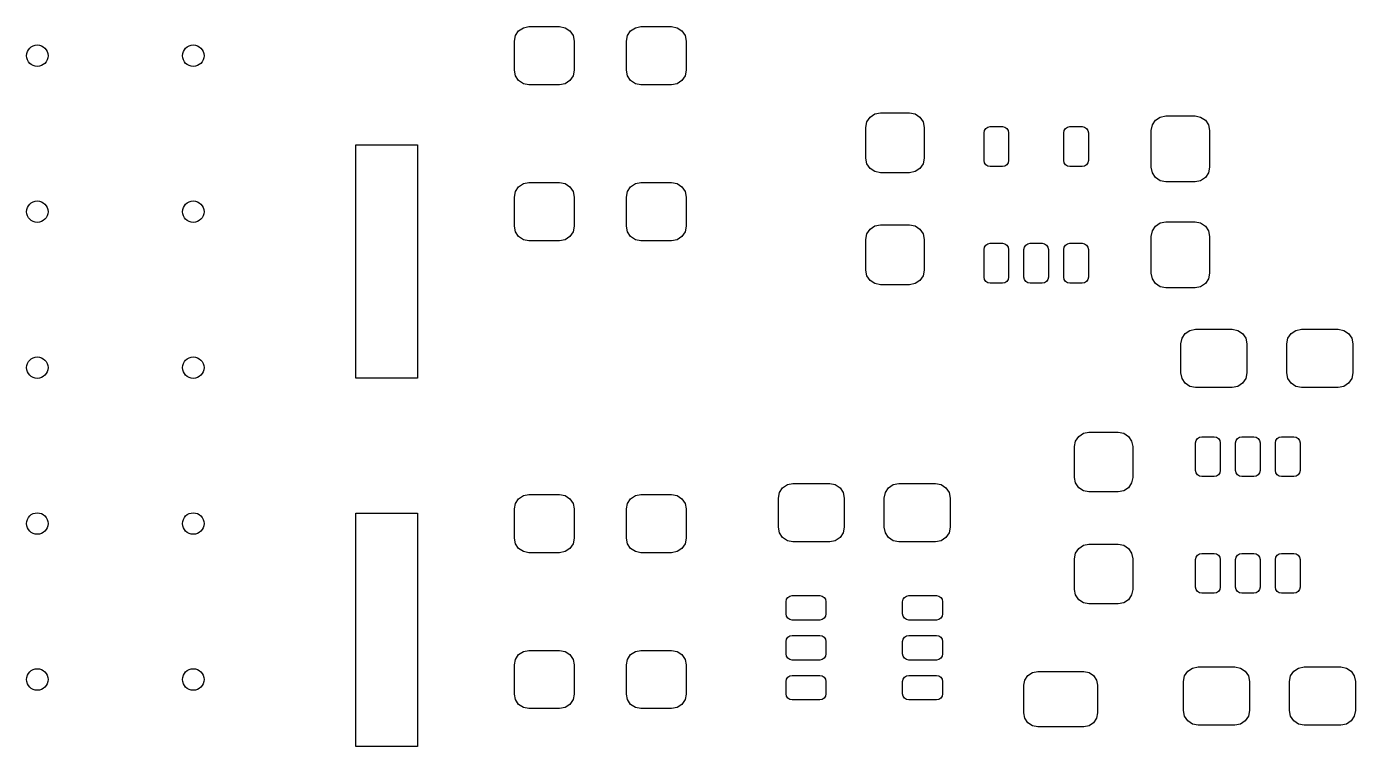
# Model space of a CAD drawing. Header units: inches. Extents: x 4.98 to 6.65, y -4.98 to -3.32.
# Drawn here: x 4.982 to 5.835, y -4.32 to -3.858 of the extents above; entities that cross this region are included whole.
import ezdxf

# ---------------------------------------------------------------- set-up
doc = ezdxf.new("R2010")
doc.units = ezdxf.units.IN
doc.header["$MEASUREMENT"] = 0
doc.layers.add('BLACK', color=250, linetype='CONTINUOUS')

msp = doc.modelspace()

# ---------------------------------------------------------------- linework, layer by layer
at = {"layer": 'BLACK', "linetype": 'CONTINUOUS'}
for p, q in [((5.29801, -3.86081), (5.30105, -3.85878)), ((5.30105, -3.85878), (5.30463, -3.85807)), ((5.30463, -3.85807), (5.32431, -3.85807)), ((5.32431, -3.85807), (5.32789, -3.85878)), ((5.32789, -3.85878), (5.33092, -3.86081)), ((5.36986, -3.86081), (5.3729, -3.85878)), ((5.3729, -3.85878), (5.37648, -3.85807)), ((5.37648, -3.85807), (5.39616, -3.85807)), ((5.39616, -3.85807), (5.39974, -3.85878)), ((5.39974, -3.85878), (5.40277, -3.86081)), ((5.29528, -3.86742), (5.29599, -3.86384)), ((5.29528, -3.88612), (5.29528, -3.86742)), ((5.29599, -3.86384), (5.29801, -3.86081)), ((5.33092, -3.86081), (5.33295, -3.86384)), ((5.33295, -3.86384), (5.33366, -3.86742)), ((5.33366, -3.86742), (5.33366, -3.88612)), ((5.36713, -3.86742), (5.36784, -3.86384)), ((5.36713, -3.88612), (5.36713, -3.86742)), ((5.36784, -3.86384), (5.36986, -3.86081)), ((5.40277, -3.86081), (5.4048, -3.86384)), ((5.4048, -3.86384), (5.40551, -3.86742)), ((5.40551, -3.86742), (5.40551, -3.88612)), ((5.29599, -3.8897), (5.29528, -3.88612)), ((5.29801, -3.89273), (5.29599, -3.8897)), ((5.30105, -3.89476), (5.29801, -3.89273)), ((5.33092, -3.89273), (5.32789, -3.89476)), ((5.33295, -3.8897), (5.33092, -3.89273)), ((5.33366, -3.88612), (5.33295, -3.8897)), ((5.36784, -3.8897), (5.36713, -3.88612)), ((5.36986, -3.89273), (5.36784, -3.8897)), ((5.3729, -3.89476), (5.36986, -3.89273)), ((5.40277, -3.89273), (5.39974, -3.89476)), ((5.4048, -3.8897), (5.40277, -3.89273)), ((5.40551, -3.88612), (5.4048, -3.8897)), ((5.30463, -3.89547), (5.30105, -3.89476)), ((5.32431, -3.89547), (5.30463, -3.89547)), ((5.32789, -3.89476), (5.32431, -3.89547)), ((5.37648, -3.89547), (5.3729, -3.89476)), ((5.39616, -3.89547), (5.37648, -3.89547)), ((5.39974, -3.89476), (5.39616, -3.89547)), ((5.52067, -3.92274), (5.52138, -3.91916)), ((5.52138, -3.91916), (5.52341, -3.91612)), ((5.52341, -3.91612), (5.52644, -3.9141)), ((5.52644, -3.9141), (5.53002, -3.91339)), ((5.53002, -3.91339), (5.54872, -3.91339)), ((5.54872, -3.91339), (5.5523, -3.9141)), ((5.5523, -3.9141), (5.55533, -3.91612)), ((5.55533, -3.91612), (5.55736, -3.91916)), ((5.55736, -3.91916), (5.55807, -3.92274)), ((5.70445, -3.92113), (5.70648, -3.91809)), ((5.70648, -3.91809), (5.70951, -3.91607)), ((5.70951, -3.91607), (5.71309, -3.91535)), ((5.71309, -3.91535), (5.73179, -3.91535)), ((5.73179, -3.91535), (5.73537, -3.91607)), ((5.73537, -3.91607), (5.7384, -3.91809)), ((5.7384, -3.91809), (5.74043, -3.92113)), ((5.52067, -3.94242), (5.52067, -3.92274)), ((5.55807, -3.92274), (5.55807, -3.94242)), ((5.59646, -3.92618), (5.59676, -3.92467)), ((5.59646, -3.9439), (5.59646, -3.92618)), ((5.59676, -3.92467), (5.59761, -3.9234)), ((5.59761, -3.9234), (5.59889, -3.92254)), ((5.59889, -3.92254), (5.60039, -3.92224)), ((5.60039, -3.92224), (5.60827, -3.92224)), ((5.60827, -3.92224), (5.60977, -3.92254)), ((5.60977, -3.92254), (5.61105, -3.9234)), ((5.61105, -3.9234), (5.61191, -3.92467)), ((5.61191, -3.92467), (5.6122, -3.92618)), ((5.6122, -3.92618), (5.6122, -3.9439)), ((5.64764, -3.92618), (5.64794, -3.92467)), ((5.64764, -3.9439), (5.64764, -3.92618)), ((5.64794, -3.92467), (5.64879, -3.9234)), ((5.64879, -3.9234), (5.65007, -3.92254)), ((5.65007, -3.92254), (5.65157, -3.92224)), ((5.65157, -3.92224), (5.65945, -3.92224)), ((5.65945, -3.92224), (5.66096, -3.92254)), ((5.66096, -3.92254), (5.66223, -3.9234)), ((5.66223, -3.9234), (5.66309, -3.92467)), ((5.66309, -3.92467), (5.66339, -3.92618)), ((5.66339, -3.92618), (5.66339, -3.9439)), ((5.70374, -3.9247), (5.70445, -3.92113)), ((5.70374, -3.94833), (5.70374, -3.9247)), ((5.74043, -3.92113), (5.74114, -3.9247)), ((5.74114, -3.9247), (5.74114, -3.94833)), ((5.1937, -4.08346), (5.1937, -3.93386)), ((5.1937, -3.93386), (5.23307, -3.93386)), ((5.23307, -3.93386), (5.23307, -4.08346)), ((5.52138, -3.946), (5.52067, -3.94242)), ((5.55807, -3.94242), (5.55736, -3.946)), ((5.59676, -3.9454), (5.59646, -3.9439)), ((5.59761, -3.94668), (5.59676, -3.9454)), ((5.61191, -3.9454), (5.61105, -3.94668)), ((5.6122, -3.9439), (5.61191, -3.9454)), ((5.64794, -3.9454), (5.64764, -3.9439)), ((5.64879, -3.94668), (5.64794, -3.9454)), ((5.66309, -3.9454), (5.66223, -3.94668)), ((5.66339, -3.9439), (5.66309, -3.9454)), ((5.52341, -3.94903), (5.52138, -3.946)), ((5.52644, -3.95106), (5.52341, -3.94903)), ((5.53002, -3.95177), (5.52644, -3.95106)), ((5.54872, -3.95177), (5.53002, -3.95177)), ((5.5523, -3.95106), (5.54872, -3.95177)), ((5.55533, -3.94903), (5.5523, -3.95106)), ((5.55736, -3.946), (5.55533, -3.94903)), ((5.59889, -3.94753), (5.59761, -3.94668)), ((5.60039, -3.94783), (5.59889, -3.94753)), ((5.60827, -3.94783), (5.60039, -3.94783)), ((5.60977, -3.94753), (5.60827, -3.94783)), ((5.61105, -3.94668), (5.60977, -3.94753)), ((5.65007, -3.94753), (5.64879, -3.94668)), ((5.65157, -3.94783), (5.65007, -3.94753)), ((5.65945, -3.94783), (5.65157, -3.94783)), ((5.66096, -3.94753), (5.65945, -3.94783)), ((5.66223, -3.94668), (5.66096, -3.94753)), ((5.70445, -3.95191), (5.70374, -3.94833)), ((5.70648, -3.95494), (5.70445, -3.95191)), ((5.74043, -3.95191), (5.7384, -3.95494)), ((5.74114, -3.94833), (5.74043, -3.95191)), ((5.29599, -3.96384), (5.29801, -3.96081)), ((5.29801, -3.96081), (5.30105, -3.95878)), ((5.30105, -3.95878), (5.30463, -3.95807)), ((5.30463, -3.95807), (5.32431, -3.95807)), ((5.32431, -3.95807), (5.32789, -3.95878)), ((5.32789, -3.95878), (5.33092, -3.96081)), ((5.33092, -3.96081), (5.33295, -3.96384)), ((5.36784, -3.96384), (5.36986, -3.96081)), ((5.36986, -3.96081), (5.3729, -3.95878)), ((5.3729, -3.95878), (5.37648, -3.95807)), ((5.37648, -3.95807), (5.39616, -3.95807)), ((5.39616, -3.95807), (5.39974, -3.95878)), ((5.39974, -3.95878), (5.40277, -3.96081)), ((5.40277, -3.96081), (5.4048, -3.96384)), ((5.70951, -3.95697), (5.70648, -3.95494)), ((5.71309, -3.95768), (5.70951, -3.95697)), ((5.73179, -3.95768), (5.71309, -3.95768)), ((5.73537, -3.95697), (5.73179, -3.95768)), ((5.7384, -3.95494), (5.73537, -3.95697)), ((5.29528, -3.96742), (5.29599, -3.96384)), ((5.29528, -3.98612), (5.29528, -3.96742)), ((5.33295, -3.96384), (5.33366, -3.96742)), ((5.33366, -3.96742), (5.33366, -3.98612)), ((5.36713, -3.96742), (5.36784, -3.96384)), ((5.36713, -3.98612), (5.36713, -3.96742)), ((5.4048, -3.96384), (5.40551, -3.96742)), ((5.40551, -3.96742), (5.40551, -3.98612)), ((5.29599, -3.9897), (5.29528, -3.98612)), ((5.33366, -3.98612), (5.33295, -3.9897)), ((5.36784, -3.9897), (5.36713, -3.98612)), ((5.40551, -3.98612), (5.4048, -3.9897)), ((5.52138, -3.99101), (5.52341, -3.98797)), ((5.52341, -3.98797), (5.52644, -3.98595)), ((5.52644, -3.98595), (5.53002, -3.98524)), ((5.53002, -3.98524), (5.54872, -3.98524)), ((5.54872, -3.98524), (5.5523, -3.98595)), ((5.5523, -3.98595), (5.55533, -3.98797)), ((5.55533, -3.98797), (5.55736, -3.99101)), ((5.70445, -3.98904), (5.70648, -3.98601)), ((5.70648, -3.98601), (5.70951, -3.98398)), ((5.70951, -3.98398), (5.71309, -3.98327)), ((5.71309, -3.98327), (5.73179, -3.98327)), ((5.73179, -3.98327), (5.73537, -3.98398)), ((5.73537, -3.98398), (5.7384, -3.98601)), ((5.7384, -3.98601), (5.74043, -3.98904)), ((5.29801, -3.99273), (5.29599, -3.9897)), ((5.30105, -3.99476), (5.29801, -3.99273)), ((5.30463, -3.99547), (5.30105, -3.99476)), ((5.32431, -3.99547), (5.30463, -3.99547)), ((5.32789, -3.99476), (5.32431, -3.99547)), ((5.33092, -3.99273), (5.32789, -3.99476)), ((5.33295, -3.9897), (5.33092, -3.99273)), ((5.36986, -3.99273), (5.36784, -3.9897)), ((5.3729, -3.99476), (5.36986, -3.99273)), ((5.37648, -3.99547), (5.3729, -3.99476)), ((5.39616, -3.99547), (5.37648, -3.99547)), ((5.39974, -3.99476), (5.39616, -3.99547)), ((5.40277, -3.99273), (5.39974, -3.99476)), ((5.4048, -3.9897), (5.40277, -3.99273)), ((5.52067, -3.99459), (5.52138, -3.99101)), ((5.52067, -4.01427), (5.52067, -3.99459)), ((5.55736, -3.99101), (5.55807, -3.99459)), ((5.55807, -3.99459), (5.55807, -4.01427)), ((5.70374, -3.99262), (5.70445, -3.98904)), ((5.70374, -4.01624), (5.70374, -3.99262)), ((5.74043, -3.98904), (5.74114, -3.99262)), ((5.74114, -3.99262), (5.74114, -4.01624)), ((5.59646, -4.00098), (5.59676, -3.99948)), ((5.59646, -4.0187), (5.59646, -4.00098)), ((5.59676, -3.99948), (5.59761, -3.9982)), ((5.59761, -3.9982), (5.59889, -3.99735)), ((5.59889, -3.99735), (5.60039, -3.99705)), ((5.60039, -3.99705), (5.60827, -3.99705)), ((5.60827, -3.99705), (5.60977, -3.99735)), ((5.60977, -3.99735), (5.61105, -3.9982)), ((5.61105, -3.9982), (5.61191, -3.99948)), ((5.61191, -3.99948), (5.6122, -4.00098)), ((5.6122, -4.00098), (5.6122, -4.0187)), ((5.62205, -4.00098), (5.62235, -3.99948)), ((5.62205, -4.0187), (5.62205, -4.00098)), ((5.62235, -3.99948), (5.6232, -3.9982)), ((5.6232, -3.9982), (5.62448, -3.99735)), ((5.62448, -3.99735), (5.62598, -3.99705)), ((5.62598, -3.99705), (5.63386, -3.99705)), ((5.63386, -3.99705), (5.63536, -3.99735)), ((5.63536, -3.99735), (5.63664, -3.9982)), ((5.63664, -3.9982), (5.6375, -3.99948)), ((5.6375, -3.99948), (5.6378, -4.00098)), ((5.6378, -4.00098), (5.6378, -4.0187)), ((5.64764, -4.00098), (5.64794, -3.99948)), ((5.64764, -4.0187), (5.64764, -4.00098)), ((5.64794, -3.99948), (5.64879, -3.9982)), ((5.64879, -3.9982), (5.65007, -3.99735)), ((5.65007, -3.99735), (5.65157, -3.99705)), ((5.65157, -3.99705), (5.65945, -3.99705)), ((5.65945, -3.99705), (5.66096, -3.99735)), ((5.66096, -3.99735), (5.66223, -3.9982)), ((5.66223, -3.9982), (5.66309, -3.99948)), ((5.66309, -3.99948), (5.66339, -4.00098)), ((5.66339, -4.00098), (5.66339, -4.0187)), ((5.52138, -4.01785), (5.52067, -4.01427)), ((5.52341, -4.02088), (5.52138, -4.01785)), ((5.52644, -4.02291), (5.52341, -4.02088)), ((5.55533, -4.02088), (5.5523, -4.02291)), ((5.55736, -4.01785), (5.55533, -4.02088)), ((5.55807, -4.01427), (5.55736, -4.01785)), ((5.59676, -4.02021), (5.59646, -4.0187)), ((5.59761, -4.02148), (5.59676, -4.02021)), ((5.59889, -4.02234), (5.59761, -4.02148)), ((5.61105, -4.02148), (5.60977, -4.02234)), ((5.61191, -4.02021), (5.61105, -4.02148)), ((5.6122, -4.0187), (5.61191, -4.02021)), ((5.62235, -4.02021), (5.62205, -4.0187)), ((5.6232, -4.02148), (5.62235, -4.02021)), ((5.62448, -4.02234), (5.6232, -4.02148)), ((5.63664, -4.02148), (5.63536, -4.02234)), ((5.6375, -4.02021), (5.63664, -4.02148)), ((5.6378, -4.0187), (5.6375, -4.02021)), ((5.64794, -4.02021), (5.64764, -4.0187)), ((5.64879, -4.02148), (5.64794, -4.02021)), ((5.65007, -4.02234), (5.64879, -4.02148)), ((5.66223, -4.02148), (5.66096, -4.02234)), ((5.66309, -4.02021), (5.66223, -4.02148)), ((5.66339, -4.0187), (5.66309, -4.02021)), ((5.70445, -4.01982), (5.70374, -4.01624)), ((5.70648, -4.02285), (5.70445, -4.01982)), ((5.74043, -4.01982), (5.7384, -4.02285)), ((5.74114, -4.01624), (5.74043, -4.01982)), ((5.53002, -4.02362), (5.52644, -4.02291)), ((5.54872, -4.02362), (5.53002, -4.02362)), ((5.5523, -4.02291), (5.54872, -4.02362)), ((5.60039, -4.02264), (5.59889, -4.02234)), ((5.60827, -4.02264), (5.60039, -4.02264)), ((5.60977, -4.02234), (5.60827, -4.02264)), ((5.62598, -4.02264), (5.62448, -4.02234)), ((5.63386, -4.02264), (5.62598, -4.02264)), ((5.63536, -4.02234), (5.63386, -4.02264)), ((5.65157, -4.02264), (5.65007, -4.02234)), ((5.65945, -4.02264), (5.65157, -4.02264)), ((5.66096, -4.02234), (5.65945, -4.02264)), ((5.70951, -4.02488), (5.70648, -4.02285)), ((5.71309, -4.02559), (5.70951, -4.02488)), ((5.73179, -4.02559), (5.71309, -4.02559)), ((5.73537, -4.02488), (5.73179, -4.02559)), ((5.7384, -4.02285), (5.73537, -4.02488)), ((5.72345, -4.05794), (5.72547, -4.0549)), ((5.72547, -4.0549), (5.72851, -4.05288)), ((5.72851, -4.05288), (5.73209, -4.05217)), ((5.73209, -4.05217), (5.75571, -4.05217)), ((5.75571, -4.05217), (5.75929, -4.05288)), ((5.75929, -4.05288), (5.76232, -4.0549)), ((5.76232, -4.0549), (5.76435, -4.05794)), ((5.79136, -4.05794), (5.79339, -4.0549)), ((5.79339, -4.0549), (5.79642, -4.05288)), ((5.79642, -4.05288), (5.8, -4.05217)), ((5.8, -4.05217), (5.82362, -4.05217)), ((5.82362, -4.05217), (5.8272, -4.05288)), ((5.8272, -4.05288), (5.83023, -4.0549)), ((5.83023, -4.0549), (5.83226, -4.05794)), ((5.72274, -4.06152), (5.72345, -4.05794)), ((5.72274, -4.08022), (5.72274, -4.06152)), ((5.76435, -4.05794), (5.76506, -4.06152)), ((5.76506, -4.06152), (5.76506, -4.08022)), ((5.79065, -4.06152), (5.79136, -4.05794)), ((5.79065, -4.08022), (5.79065, -4.06152)), ((5.83226, -4.05794), (5.83297, -4.06152)), ((5.83297, -4.06152), (5.83297, -4.08022)), ((5.72345, -4.08379), (5.72274, -4.08022)), ((5.76506, -4.08022), (5.76435, -4.08379)), ((5.79136, -4.08379), (5.79065, -4.08022)), ((5.83297, -4.08022), (5.83226, -4.08379)), ((5.23307, -4.08346), (5.1937, -4.08346)), ((5.72547, -4.08683), (5.72345, -4.08379)), ((5.72851, -4.08886), (5.72547, -4.08683)), ((5.73209, -4.08957), (5.72851, -4.08886)), ((5.75571, -4.08957), (5.73209, -4.08957)), ((5.75929, -4.08886), (5.75571, -4.08957)), ((5.76232, -4.08683), (5.75929, -4.08886)), ((5.76435, -4.08379), (5.76232, -4.08683)), ((5.79339, -4.08683), (5.79136, -4.08379)), ((5.79642, -4.08886), (5.79339, -4.08683)), ((5.8, -4.08957), (5.79642, -4.08886)), ((5.82362, -4.08957), (5.8, -4.08957)), ((5.8272, -4.08886), (5.82362, -4.08957)), ((5.83023, -4.08683), (5.8272, -4.08886)), ((5.83226, -4.08379), (5.83023, -4.08683)), ((5.65443, -4.12746), (5.65514, -4.12388)), ((5.65514, -4.12388), (5.65717, -4.12085)), ((5.65717, -4.12085), (5.6602, -4.11882)), ((5.6602, -4.11882), (5.66378, -4.11811)), ((5.66378, -4.11811), (5.68248, -4.11811)), ((5.68248, -4.11811), (5.68606, -4.11882)), ((5.68606, -4.11882), (5.68909, -4.12085)), ((5.68909, -4.12085), (5.69112, -4.12388)), ((5.69112, -4.12388), (5.69183, -4.12746)), ((5.73219, -4.125), (5.73248, -4.12349)), ((5.73248, -4.12349), (5.73334, -4.12222)), ((5.73334, -4.12222), (5.73462, -4.12136)), ((5.73462, -4.12136), (5.73612, -4.12106)), ((5.73612, -4.12106), (5.744, -4.12106)), ((5.744, -4.12106), (5.7455, -4.12136)), ((5.7455, -4.12136), (5.74678, -4.12222)), ((5.74678, -4.12222), (5.74763, -4.12349)), ((5.74763, -4.12349), (5.74793, -4.125)), ((5.75778, -4.125), (5.75808, -4.12349)), ((5.75808, -4.12349), (5.75893, -4.12222)), ((5.75893, -4.12222), (5.76021, -4.12136)), ((5.76021, -4.12136), (5.76171, -4.12106)), ((5.76171, -4.12106), (5.76959, -4.12106)), ((5.76959, -4.12106), (5.77109, -4.12136)), ((5.77109, -4.12136), (5.77237, -4.12222)), ((5.77237, -4.12222), (5.77322, -4.12349)), ((5.77322, -4.12349), (5.77352, -4.125)), ((5.78337, -4.125), (5.78367, -4.12349)), ((5.78367, -4.12349), (5.78452, -4.12222)), ((5.78452, -4.12222), (5.7858, -4.12136)), ((5.7858, -4.12136), (5.7873, -4.12106)), ((5.7873, -4.12106), (5.79518, -4.12106)), ((5.79518, -4.12106), (5.79668, -4.12136)), ((5.79668, -4.12136), (5.79796, -4.12222)), ((5.79796, -4.12222), (5.79881, -4.12349)), ((5.79881, -4.12349), (5.79911, -4.125)), ((5.65443, -4.14715), (5.65443, -4.12746)), ((5.69183, -4.12746), (5.69183, -4.14715)), ((5.73219, -4.14272), (5.73219, -4.125)), ((5.74793, -4.125), (5.74793, -4.14272)), ((5.75778, -4.14272), (5.75778, -4.125)), ((5.77352, -4.125), (5.77352, -4.14272)), ((5.78337, -4.14272), (5.78337, -4.125)), ((5.79911, -4.125), (5.79911, -4.14272)), ((5.65514, -4.15072), (5.65443, -4.14715)), ((5.69183, -4.14715), (5.69112, -4.15072)), ((5.73248, -4.14422), (5.73219, -4.14272)), ((5.73334, -4.1455), (5.73248, -4.14422)), ((5.73462, -4.14635), (5.73334, -4.1455)), ((5.73612, -4.14665), (5.73462, -4.14635)), ((5.744, -4.14665), (5.73612, -4.14665)), ((5.7455, -4.14635), (5.744, -4.14665)), ((5.74678, -4.1455), (5.7455, -4.14635)), ((5.74763, -4.14422), (5.74678, -4.1455)), ((5.74793, -4.14272), (5.74763, -4.14422)), ((5.75808, -4.14422), (5.75778, -4.14272)), ((5.75893, -4.1455), (5.75808, -4.14422)), ((5.76021, -4.14635), (5.75893, -4.1455)), ((5.76171, -4.14665), (5.76021, -4.14635)), ((5.76959, -4.14665), (5.76171, -4.14665)), ((5.77109, -4.14635), (5.76959, -4.14665)), ((5.77237, -4.1455), (5.77109, -4.14635)), ((5.77322, -4.14422), (5.77237, -4.1455)), ((5.77352, -4.14272), (5.77322, -4.14422)), ((5.78367, -4.14422), (5.78337, -4.14272)), ((5.78452, -4.1455), (5.78367, -4.14422)), ((5.7858, -4.14635), (5.78452, -4.1455)), ((5.7873, -4.14665), (5.7858, -4.14635)), ((5.79518, -4.14665), (5.7873, -4.14665)), ((5.79668, -4.14635), (5.79518, -4.14665)), ((5.79796, -4.1455), (5.79668, -4.14635)), ((5.79881, -4.14422), (5.79796, -4.1455)), ((5.79911, -4.14272), (5.79881, -4.14422)), ((5.30105, -4.15878), (5.30463, -4.15807)), ((5.30463, -4.15807), (5.32431, -4.15807)), ((5.32431, -4.15807), (5.32789, -4.15878)), ((5.3729, -4.15878), (5.37648, -4.15807)), ((5.37648, -4.15807), (5.39616, -4.15807)), ((5.39616, -4.15807), (5.39974, -4.15878)), ((5.46457, -4.16043), (5.46528, -4.15685)), ((5.46528, -4.15685), (5.46731, -4.15382)), ((5.46731, -4.15382), (5.47034, -4.15179)), ((5.47034, -4.15179), (5.47392, -4.15108)), ((5.47392, -4.15108), (5.49754, -4.15108)), ((5.49754, -4.15108), (5.50112, -4.15179)), ((5.50112, -4.15179), (5.50415, -4.15382)), ((5.50415, -4.15382), (5.50618, -4.15685)), ((5.50618, -4.15685), (5.50689, -4.16043)), ((5.53248, -4.16043), (5.53319, -4.15685)), ((5.53319, -4.15685), (5.53522, -4.15382)), ((5.53522, -4.15382), (5.53825, -4.15179)), ((5.53825, -4.15179), (5.54183, -4.15108)), ((5.54183, -4.15108), (5.56545, -4.15108)), ((5.56545, -4.15108), (5.56903, -4.15179)), ((5.56903, -4.15179), (5.57206, -4.15382)), ((5.57206, -4.15382), (5.57409, -4.15685)), ((5.57409, -4.15685), (5.5748, -4.16043)), ((5.65717, -4.15376), (5.65514, -4.15072)), ((5.6602, -4.15578), (5.65717, -4.15376)), ((5.66378, -4.1565), (5.6602, -4.15578)), ((5.68248, -4.1565), (5.66378, -4.1565)), ((5.68606, -4.15578), (5.68248, -4.1565)), ((5.68909, -4.15376), (5.68606, -4.15578)), ((5.69112, -4.15072), (5.68909, -4.15376)), ((5.29528, -4.16742), (5.29599, -4.16384)), ((5.29599, -4.16384), (5.29801, -4.16081)), ((5.29801, -4.16081), (5.30105, -4.15878)), ((5.32789, -4.15878), (5.33092, -4.16081)), ((5.33092, -4.16081), (5.33295, -4.16384)), ((5.33295, -4.16384), (5.33366, -4.16742)), ((5.36713, -4.16742), (5.36784, -4.16384)), ((5.36784, -4.16384), (5.36986, -4.16081)), ((5.36986, -4.16081), (5.3729, -4.15878)), ((5.39974, -4.15878), (5.40277, -4.16081)), ((5.40277, -4.16081), (5.4048, -4.16384)), ((5.4048, -4.16384), (5.40551, -4.16742)), ((5.46457, -4.17913), (5.46457, -4.16043)), ((5.50689, -4.16043), (5.50689, -4.17913)), ((5.53248, -4.17913), (5.53248, -4.16043)), ((5.5748, -4.16043), (5.5748, -4.17913)), ((5.1937, -4.31969), (5.1937, -4.17008)), ((5.1937, -4.17008), (5.23307, -4.17008)), ((5.23307, -4.17008), (5.23307, -4.31969)), ((5.29528, -4.18612), (5.29528, -4.16742)), ((5.33366, -4.16742), (5.33366, -4.18612)), ((5.36713, -4.18612), (5.36713, -4.16742)), ((5.40551, -4.16742), (5.40551, -4.18612)), ((5.46528, -4.18271), (5.46457, -4.17913)), ((5.46731, -4.18575), (5.46528, -4.18271)), ((5.50618, -4.18271), (5.50415, -4.18575)), ((5.50689, -4.17913), (5.50618, -4.18271)), ((5.53319, -4.18271), (5.53248, -4.17913)), ((5.53522, -4.18575), (5.53319, -4.18271)), ((5.57409, -4.18271), (5.57206, -4.18575)), ((5.5748, -4.17913), (5.57409, -4.18271)), ((5.29599, -4.1897), (5.29528, -4.18612)), ((5.29801, -4.19273), (5.29599, -4.1897)), ((5.33295, -4.1897), (5.33092, -4.19273)), ((5.33366, -4.18612), (5.33295, -4.1897)), ((5.36784, -4.1897), (5.36713, -4.18612)), ((5.36986, -4.19273), (5.36784, -4.1897)), ((5.4048, -4.1897), (5.40277, -4.19273)), ((5.40551, -4.18612), (5.4048, -4.1897)), ((5.47034, -4.18777), (5.46731, -4.18575)), ((5.47392, -4.18848), (5.47034, -4.18777)), ((5.49754, -4.18848), (5.47392, -4.18848)), ((5.50112, -4.18777), (5.49754, -4.18848)), ((5.50415, -4.18575), (5.50112, -4.18777)), ((5.53825, -4.18777), (5.53522, -4.18575)), ((5.54183, -4.18848), (5.53825, -4.18777)), ((5.56545, -4.18848), (5.54183, -4.18848)), ((5.56903, -4.18777), (5.56545, -4.18848)), ((5.57206, -4.18575), (5.56903, -4.18777)), ((5.65717, -4.1927), (5.6602, -4.19067)), ((5.6602, -4.19067), (5.66378, -4.18996)), ((5.66378, -4.18996), (5.68248, -4.18996)), ((5.68248, -4.18996), (5.68606, -4.19067)), ((5.68606, -4.19067), (5.68909, -4.1927)), ((5.30105, -4.19476), (5.29801, -4.19273)), ((5.30463, -4.19547), (5.30105, -4.19476)), ((5.32431, -4.19547), (5.30463, -4.19547)), ((5.32789, -4.19476), (5.32431, -4.19547)), ((5.33092, -4.19273), (5.32789, -4.19476)), ((5.3729, -4.19476), (5.36986, -4.19273)), ((5.37648, -4.19547), (5.3729, -4.19476)), ((5.39616, -4.19547), (5.37648, -4.19547)), ((5.39974, -4.19476), (5.39616, -4.19547)), ((5.40277, -4.19273), (5.39974, -4.19476)), ((5.65443, -4.19931), (5.65514, -4.19573)), ((5.65443, -4.219), (5.65443, -4.19931)), ((5.65514, -4.19573), (5.65717, -4.1927)), ((5.68909, -4.1927), (5.69112, -4.19573)), ((5.69112, -4.19573), (5.69183, -4.19931)), ((5.69183, -4.19931), (5.69183, -4.219)), ((5.73219, -4.1998), (5.73248, -4.1983)), ((5.73219, -4.21752), (5.73219, -4.1998)), ((5.73248, -4.1983), (5.73334, -4.19702)), ((5.73334, -4.19702), (5.73462, -4.19617)), ((5.73462, -4.19617), (5.73612, -4.19587)), ((5.73612, -4.19587), (5.744, -4.19587)), ((5.744, -4.19587), (5.7455, -4.19617)), ((5.7455, -4.19617), (5.74678, -4.19702)), ((5.74678, -4.19702), (5.74763, -4.1983)), ((5.74763, -4.1983), (5.74793, -4.1998)), ((5.74793, -4.1998), (5.74793, -4.21752)), ((5.75778, -4.1998), (5.75808, -4.1983)), ((5.75778, -4.21752), (5.75778, -4.1998)), ((5.75808, -4.1983), (5.75893, -4.19702)), ((5.75893, -4.19702), (5.76021, -4.19617)), ((5.76021, -4.19617), (5.76171, -4.19587)), ((5.76171, -4.19587), (5.76959, -4.19587)), ((5.76959, -4.19587), (5.77109, -4.19617)), ((5.77109, -4.19617), (5.77237, -4.19702)), ((5.77237, -4.19702), (5.77322, -4.1983)), ((5.77322, -4.1983), (5.77352, -4.1998)), ((5.77352, -4.1998), (5.77352, -4.21752)), ((5.78337, -4.1998), (5.78367, -4.1983)), ((5.78337, -4.21752), (5.78337, -4.1998)), ((5.78367, -4.1983), (5.78452, -4.19702)), ((5.78452, -4.19702), (5.7858, -4.19617)), ((5.7858, -4.19617), (5.7873, -4.19587)), ((5.7873, -4.19587), (5.79518, -4.19587)), ((5.79518, -4.19587), (5.79668, -4.19617)), ((5.79668, -4.19617), (5.79796, -4.19702)), ((5.79796, -4.19702), (5.79881, -4.1983)), ((5.79881, -4.1983), (5.79911, -4.1998)), ((5.79911, -4.1998), (5.79911, -4.21752)), ((5.73248, -4.21903), (5.73219, -4.21752)), ((5.74793, -4.21752), (5.74763, -4.21903)), ((5.75808, -4.21903), (5.75778, -4.21752)), ((5.77352, -4.21752), (5.77322, -4.21903)), ((5.78367, -4.21903), (5.78337, -4.21752)), ((5.79911, -4.21752), (5.79881, -4.21903)), ((5.46949, -4.22687), (5.46979, -4.22536)), ((5.46979, -4.22536), (5.47064, -4.22409)), ((5.47064, -4.22409), (5.47192, -4.22323)), ((5.47192, -4.22323), (5.47343, -4.22293)), ((5.47343, -4.22293), (5.49114, -4.22293)), ((5.49114, -4.22293), (5.49265, -4.22323)), ((5.49265, -4.22323), (5.49393, -4.22409)), ((5.49393, -4.22409), (5.49478, -4.22536)), ((5.49478, -4.22536), (5.49508, -4.22687)), ((5.54429, -4.22687), (5.54459, -4.22536)), ((5.54459, -4.22536), (5.54544, -4.22409)), ((5.54544, -4.22409), (5.54672, -4.22323)), ((5.54672, -4.22323), (5.54823, -4.22293)), ((5.54823, -4.22293), (5.56594, -4.22293)), ((5.56594, -4.22293), (5.56745, -4.22323)), ((5.56745, -4.22323), (5.56873, -4.22409)), ((5.56873, -4.22409), (5.56958, -4.22536)), ((5.56958, -4.22536), (5.56988, -4.22687)), ((5.65514, -4.22257), (5.65443, -4.219)), ((5.65717, -4.22561), (5.65514, -4.22257)), ((5.6602, -4.22763), (5.65717, -4.22561)), ((5.68909, -4.22561), (5.68606, -4.22763)), ((5.69112, -4.22257), (5.68909, -4.22561)), ((5.69183, -4.219), (5.69112, -4.22257)), ((5.73334, -4.2203), (5.73248, -4.21903)), ((5.73462, -4.22116), (5.73334, -4.2203)), ((5.73612, -4.22146), (5.73462, -4.22116)), ((5.744, -4.22146), (5.73612, -4.22146)), ((5.7455, -4.22116), (5.744, -4.22146)), ((5.74678, -4.2203), (5.7455, -4.22116)), ((5.74763, -4.21903), (5.74678, -4.2203)), ((5.75893, -4.2203), (5.75808, -4.21903)), ((5.76021, -4.22116), (5.75893, -4.2203)), ((5.76171, -4.22146), (5.76021, -4.22116)), ((5.76959, -4.22146), (5.76171, -4.22146)), ((5.77109, -4.22116), (5.76959, -4.22146)), ((5.77237, -4.2203), (5.77109, -4.22116)), ((5.77322, -4.21903), (5.77237, -4.2203)), ((5.78452, -4.2203), (5.78367, -4.21903)), ((5.7858, -4.22116), (5.78452, -4.2203)), ((5.7873, -4.22146), (5.7858, -4.22116)), ((5.79518, -4.22146), (5.7873, -4.22146)), ((5.79668, -4.22116), (5.79518, -4.22146)), ((5.79796, -4.2203), (5.79668, -4.22116)), ((5.79881, -4.21903), (5.79796, -4.2203)), ((5.46949, -4.23474), (5.46949, -4.22687)), ((5.46979, -4.23625), (5.46949, -4.23474)), ((5.49508, -4.23474), (5.49478, -4.23625)), ((5.49508, -4.22687), (5.49508, -4.23474)), ((5.54429, -4.23474), (5.54429, -4.22687)), ((5.54459, -4.23625), (5.54429, -4.23474)), ((5.56988, -4.23474), (5.56958, -4.23625)), ((5.56988, -4.22687), (5.56988, -4.23474)), ((5.66378, -4.22835), (5.6602, -4.22763)), ((5.68248, -4.22835), (5.66378, -4.22835)), ((5.68606, -4.22763), (5.68248, -4.22835)), ((5.47064, -4.23753), (5.46979, -4.23625)), ((5.47192, -4.23838), (5.47064, -4.23753)), ((5.47343, -4.23868), (5.47192, -4.23838)), ((5.49114, -4.23868), (5.47343, -4.23868)), ((5.49265, -4.23838), (5.49114, -4.23868)), ((5.49393, -4.23753), (5.49265, -4.23838)), ((5.49478, -4.23625), (5.49393, -4.23753)), ((5.54544, -4.23753), (5.54459, -4.23625)), ((5.54672, -4.23838), (5.54544, -4.23753)), ((5.54823, -4.23868), (5.54672, -4.23838)), ((5.56594, -4.23868), (5.54823, -4.23868)), ((5.56745, -4.23838), (5.56594, -4.23868)), ((5.56873, -4.23753), (5.56745, -4.23838)), ((5.56958, -4.23625), (5.56873, -4.23753)), ((5.46949, -4.25246), (5.46979, -4.25095)), ((5.46979, -4.25095), (5.47064, -4.24968)), ((5.47064, -4.24968), (5.47192, -4.24882)), ((5.47192, -4.24882), (5.47343, -4.24852)), ((5.47343, -4.24852), (5.49114, -4.24852)), ((5.49114, -4.24852), (5.49265, -4.24882)), ((5.49265, -4.24882), (5.49393, -4.24968)), ((5.49393, -4.24968), (5.49478, -4.25095)), ((5.49478, -4.25095), (5.49508, -4.25246)), ((5.54429, -4.25246), (5.54459, -4.25095)), ((5.54459, -4.25095), (5.54544, -4.24968)), ((5.54544, -4.24968), (5.54672, -4.24882)), ((5.54672, -4.24882), (5.54823, -4.24852)), ((5.54823, -4.24852), (5.56594, -4.24852)), ((5.56594, -4.24852), (5.56745, -4.24882)), ((5.56745, -4.24882), (5.56873, -4.24968)), ((5.56873, -4.24968), (5.56958, -4.25095)), ((5.56958, -4.25095), (5.56988, -4.25246)), ((5.29599, -4.26384), (5.29801, -4.26081)), ((5.29801, -4.26081), (5.30105, -4.25878)), ((5.30105, -4.25878), (5.30463, -4.25807)), ((5.30463, -4.25807), (5.32431, -4.25807)), ((5.32431, -4.25807), (5.32789, -4.25878)), ((5.32789, -4.25878), (5.33092, -4.26081)), ((5.33092, -4.26081), (5.33295, -4.26384)), ((5.36784, -4.26384), (5.36986, -4.26081)), ((5.36986, -4.26081), (5.3729, -4.25878)), ((5.3729, -4.25878), (5.37648, -4.25807)), ((5.37648, -4.25807), (5.39616, -4.25807)), ((5.39616, -4.25807), (5.39974, -4.25878)), ((5.39974, -4.25878), (5.40277, -4.26081)), ((5.40277, -4.26081), (5.4048, -4.26384)), ((5.46949, -4.26033), (5.46949, -4.25246)), ((5.46979, -4.26184), (5.46949, -4.26033)), ((5.49508, -4.26033), (5.49478, -4.26184)), ((5.49508, -4.25246), (5.49508, -4.26033)), ((5.54429, -4.26033), (5.54429, -4.25246)), ((5.54459, -4.26184), (5.54429, -4.26033)), ((5.56988, -4.26033), (5.56958, -4.26184)), ((5.56988, -4.25246), (5.56988, -4.26033)), ((5.29528, -4.26742), (5.29599, -4.26384)), ((5.29528, -4.28612), (5.29528, -4.26742)), ((5.33295, -4.26384), (5.33366, -4.26742)), ((5.33366, -4.26742), (5.33366, -4.28612)), ((5.36713, -4.26742), (5.36784, -4.26384)), ((5.36713, -4.28612), (5.36713, -4.26742)), ((5.4048, -4.26384), (5.40551, -4.26742)), ((5.40551, -4.26742), (5.40551, -4.28612)), ((5.47064, -4.26312), (5.46979, -4.26184)), ((5.47192, -4.26397), (5.47064, -4.26312)), ((5.47343, -4.26427), (5.47192, -4.26397)), ((5.49114, -4.26427), (5.47343, -4.26427)), ((5.49265, -4.26397), (5.49114, -4.26427)), ((5.49393, -4.26312), (5.49265, -4.26397)), ((5.49478, -4.26184), (5.49393, -4.26312)), ((5.54544, -4.26312), (5.54459, -4.26184)), ((5.54672, -4.26397), (5.54544, -4.26312)), ((5.54823, -4.26427), (5.54672, -4.26397)), ((5.56594, -4.26427), (5.54823, -4.26427)), ((5.56745, -4.26397), (5.56594, -4.26427)), ((5.56873, -4.26312), (5.56745, -4.26397)), ((5.56958, -4.26184), (5.56873, -4.26312)), ((5.73018, -4.26941), (5.73376, -4.2687)), ((5.73376, -4.2687), (5.75738, -4.2687)), ((5.75738, -4.2687), (5.76096, -4.26941)), ((5.79809, -4.26941), (5.80167, -4.2687)), ((5.80167, -4.2687), (5.8253, -4.2687)), ((5.8253, -4.2687), (5.82887, -4.26941)), ((5.46949, -4.27805), (5.46979, -4.27654)), ((5.46979, -4.27654), (5.47064, -4.27527)), ((5.47064, -4.27527), (5.47192, -4.27441)), ((5.47192, -4.27441), (5.47343, -4.27411)), ((5.47343, -4.27411), (5.49114, -4.27411)), ((5.49114, -4.27411), (5.49265, -4.27441)), ((5.49265, -4.27441), (5.49393, -4.27527)), ((5.49393, -4.27527), (5.49478, -4.27654)), ((5.49478, -4.27654), (5.49508, -4.27805)), ((5.54429, -4.27805), (5.54459, -4.27654)), ((5.54459, -4.27654), (5.54544, -4.27527)), ((5.54544, -4.27527), (5.54672, -4.27441)), ((5.54672, -4.27441), (5.54823, -4.27411)), ((5.54823, -4.27411), (5.56594, -4.27411)), ((5.56594, -4.27411), (5.56745, -4.27441)), ((5.56745, -4.27441), (5.56873, -4.27527)), ((5.56873, -4.27527), (5.56958, -4.27654)), ((5.56958, -4.27654), (5.56988, -4.27805)), ((5.62205, -4.28051), (5.62272, -4.27712)), ((5.62272, -4.27712), (5.62464, -4.27425)), ((5.62464, -4.27425), (5.62752, -4.27233)), ((5.62752, -4.27233), (5.63091, -4.27165)), ((5.63091, -4.27165), (5.66043, -4.27165)), ((5.66043, -4.27165), (5.66382, -4.27233)), ((5.66382, -4.27233), (5.6667, -4.27425)), ((5.6667, -4.27425), (5.66862, -4.27712)), ((5.66862, -4.27712), (5.66929, -4.28051)), ((5.72441, -4.27805), (5.72512, -4.27447)), ((5.72512, -4.27447), (5.72715, -4.27144)), ((5.72715, -4.27144), (5.73018, -4.26941)), ((5.76096, -4.26941), (5.76399, -4.27144)), ((5.76399, -4.27144), (5.76602, -4.27447)), ((5.76602, -4.27447), (5.76673, -4.27805)), ((5.79232, -4.27805), (5.79303, -4.27447)), ((5.79303, -4.27447), (5.79506, -4.27144)), ((5.79506, -4.27144), (5.79809, -4.26941)), ((5.82887, -4.26941), (5.83191, -4.27144)), ((5.83191, -4.27144), (5.83393, -4.27447)), ((5.83393, -4.27447), (5.83465, -4.27805)), ((5.29599, -4.2897), (5.29528, -4.28612)), ((5.33366, -4.28612), (5.33295, -4.2897)), ((5.36784, -4.2897), (5.36713, -4.28612)), ((5.40551, -4.28612), (5.4048, -4.2897)), ((5.46949, -4.28593), (5.46949, -4.27805)), ((5.46979, -4.28743), (5.46949, -4.28593)), ((5.49508, -4.28593), (5.49478, -4.28743)), ((5.49508, -4.27805), (5.49508, -4.28593)), ((5.54429, -4.28593), (5.54429, -4.27805)), ((5.54459, -4.28743), (5.54429, -4.28593)), ((5.56988, -4.28593), (5.56958, -4.28743)), ((5.56988, -4.27805), (5.56988, -4.28593)), ((5.62205, -4.29823), (5.62205, -4.28051)), ((5.66929, -4.28051), (5.66929, -4.29823)), ((5.72441, -4.29675), (5.72441, -4.27805)), ((5.76673, -4.27805), (5.76673, -4.29675)), ((5.79232, -4.29675), (5.79232, -4.27805)), ((5.83465, -4.27805), (5.83465, -4.29675)), ((5.29801, -4.29273), (5.29599, -4.2897)), ((5.30105, -4.29476), (5.29801, -4.29273)), ((5.30463, -4.29547), (5.30105, -4.29476)), ((5.32789, -4.29476), (5.32431, -4.29547)), ((5.33092, -4.29273), (5.32789, -4.29476)), ((5.33295, -4.2897), (5.33092, -4.29273)), ((5.36986, -4.29273), (5.36784, -4.2897)), ((5.3729, -4.29476), (5.36986, -4.29273)), ((5.37648, -4.29547), (5.3729, -4.29476)), ((5.39974, -4.29476), (5.39616, -4.29547)), ((5.40277, -4.29273), (5.39974, -4.29476)), ((5.4048, -4.2897), (5.40277, -4.29273)), ((5.47064, -4.28871), (5.46979, -4.28743)), ((5.47192, -4.28956), (5.47064, -4.28871)), ((5.47343, -4.28986), (5.47192, -4.28956)), ((5.49114, -4.28986), (5.47343, -4.28986)), ((5.49265, -4.28956), (5.49114, -4.28986)), ((5.49393, -4.28871), (5.49265, -4.28956)), ((5.49478, -4.28743), (5.49393, -4.28871)), ((5.54544, -4.28871), (5.54459, -4.28743)), ((5.54672, -4.28956), (5.54544, -4.28871)), ((5.54823, -4.28986), (5.54672, -4.28956)), ((5.56594, -4.28986), (5.54823, -4.28986)), ((5.56745, -4.28956), (5.56594, -4.28986)), ((5.56873, -4.28871), (5.56745, -4.28956)), ((5.56958, -4.28743), (5.56873, -4.28871)), ((5.32431, -4.29547), (5.30463, -4.29547)), ((5.39616, -4.29547), (5.37648, -4.29547)), ((5.62272, -4.30162), (5.62205, -4.29823)), ((5.62464, -4.30449), (5.62272, -4.30162)), ((5.66862, -4.30162), (5.6667, -4.30449)), ((5.66929, -4.29823), (5.66862, -4.30162)), ((5.72512, -4.30033), (5.72441, -4.29675)), ((5.72715, -4.30336), (5.72512, -4.30033)), ((5.73018, -4.30539), (5.72715, -4.30336)), ((5.76399, -4.30336), (5.76096, -4.30539)), ((5.76602, -4.30033), (5.76399, -4.30336)), ((5.76673, -4.29675), (5.76602, -4.30033)), ((5.79303, -4.30033), (5.79232, -4.29675)), ((5.79506, -4.30336), (5.79303, -4.30033)), ((5.79809, -4.30539), (5.79506, -4.30336)), ((5.83191, -4.30336), (5.82887, -4.30539)), ((5.83393, -4.30033), (5.83191, -4.30336)), ((5.83465, -4.29675), (5.83393, -4.30033)), ((5.62752, -4.30641), (5.62464, -4.30449)), ((5.63091, -4.30709), (5.62752, -4.30641)), ((5.66043, -4.30709), (5.63091, -4.30709)), ((5.66382, -4.30641), (5.66043, -4.30709)), ((5.6667, -4.30449), (5.66382, -4.30641)), ((5.73376, -4.3061), (5.73018, -4.30539)), ((5.75738, -4.3061), (5.73376, -4.3061)), ((5.76096, -4.30539), (5.75738, -4.3061)), ((5.80167, -4.3061), (5.79809, -4.30539)), ((5.8253, -4.3061), (5.80167, -4.3061)), ((5.82887, -4.30539), (5.8253, -4.3061)), ((5.23307, -4.31969), (5.1937, -4.31969))]:
    msp.add_line(p, q, dxfattribs=at)
at = {"layer": 'BLACK'}
for centre in [(4.98937, -3.87677), (5.08937, -3.87677), (4.98937, -3.97677), (5.08937, -3.97677), (4.98937, -4.07677), (5.08937, -4.07677), (4.98937, -4.17677), (5.08937, -4.17677), (4.98937, -4.27677), (5.08937, -4.27677)]:
    msp.add_circle(centre, 0.00689, dxfattribs=at)

doc.saveas('drawing.dxf')
